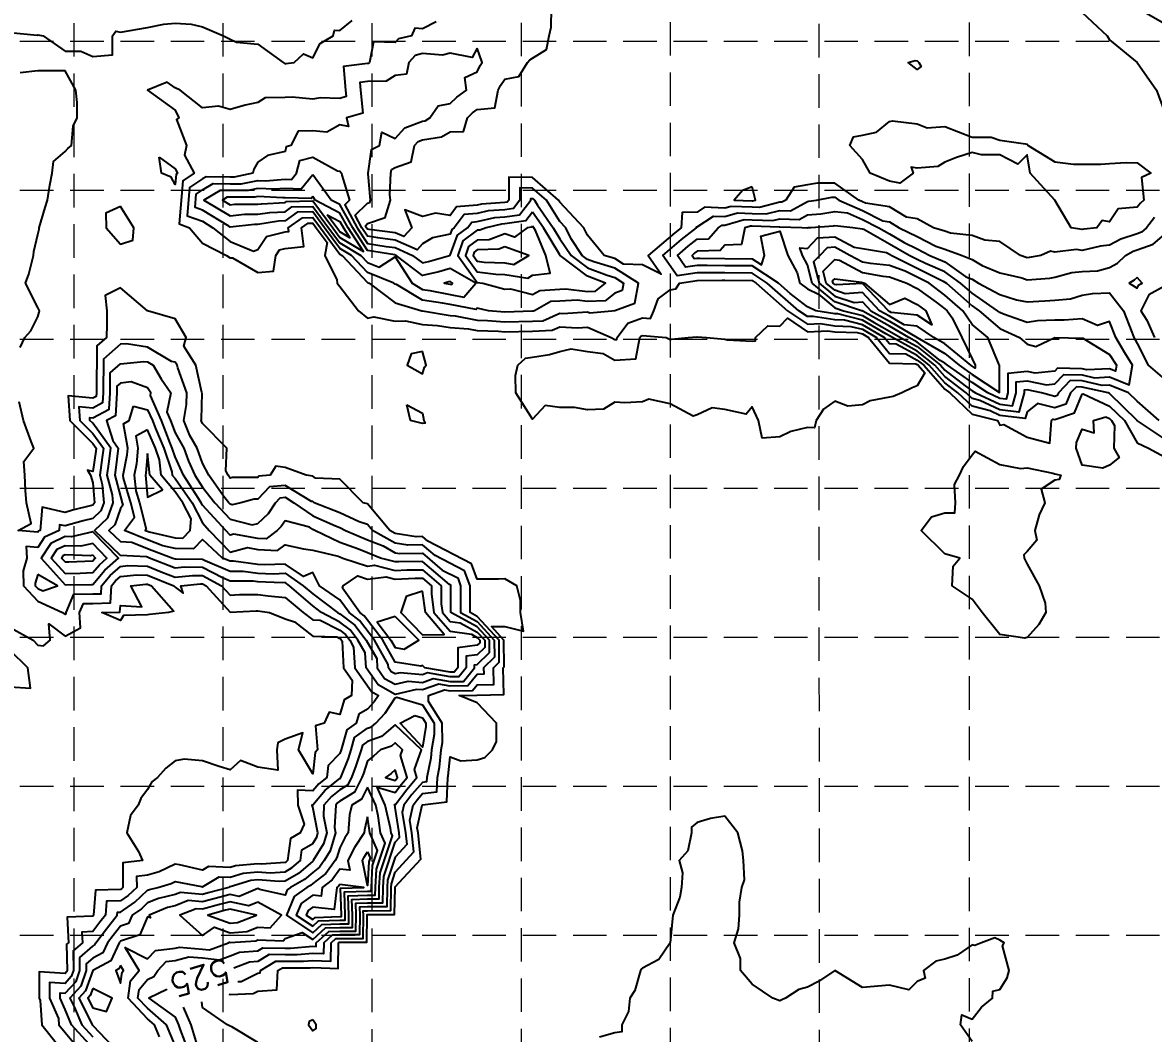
# Model space of a CAD drawing. Header units: inches. Extents: x 8135 to 11700, y -938 to 4760.
# Drawn here: x 10420 to 11095, y 608 to 1211 of the extents above; entities that cross this region are included whole.
import ezdxf
from ezdxf.enums import TextEntityAlignment as Align

# ---------------------------------------------------------------- set-up
doc = ezdxf.new("R2010")
doc.units = ezdxf.units.IN
doc.header["$MEASUREMENT"] = 0
doc.linetypes.add('DASHED', pattern=[0.75, 0.5, -0.25])
doc.linetypes.add('HIDDEN', pattern=[0.375, 0.25, -0.125])
doc.layers.add('EC', color=35, linetype='DASHED')
doc.layers.add('GRID', color=254, linetype='HIDDEN')
doc.styles.add('Style-simple', font='simple.shx')

msp = doc.modelspace()

# ---------------------------------------------------------------- linework, layer by layer
at = {"layer": 'EC', "color": 35, "linetype": 'Continuous', "flags": 128}
for points, elevation in [([(11095.75, 1094.93), (11091.04, 1088.91), (11088.02, 1086.28), (11085.42, 1085.34), (11075.64, 1082.19), (11068.92, 1078.51), (11063.54, 1077.88), (11052.67, 1075.39), (11049.11, 1075.98), (11036.17, 1074.26), (11033.69, 1074.9), (11027.92, 1072.41), (11021.02, 1071.07), (11019.67, 1070.97), (11015.87, 1072.41), (11003.42, 1080.66), (10994.42, 1081.41), (10986.92, 1084.37), (10973.96, 1085.58), (10970.67, 1086.79), (10963.8, 1088.91), (10954.17, 1094.16), (10947.85, 1095.24), (10937.67, 1101.37), (10923.29, 1103.52), (10921.42, 1104.46), (10919.27, 1105.41), (10904.92, 1115.41), (10894.66, 1115.52), (10888.67, 1114.41), (10880.78, 1113.07), (10875.76, 1105.41), (10873.45, 1104.13), (10872.17, 1104.17), (10860.02, 1101.07), (10855.67, 1101.24), (10843.1, 1101.68), (10839.42, 1100.6), (10827.25, 1101.09), (10822.92, 1098.21), (10813.91, 1098.07), (10813.35, 1088.91), (10809.61, 1085.93), (10793.58, 1072.41), (10801.27, 1061.32), (10790.17, 1066.77), (10778.82, 1067.26), (10773.67, 1070.49), (10767.32, 1072.41), (10757.42, 1084.39), (10755.25, 1088.91), (10740.92, 1104.14), (10740.13, 1105.41), (10724.67, 1118.8), (10710.54, 1119.12), (10710.54, 1105.41), (10709.5, 1104.08), (10708.17, 1103.89), (10694.1, 1102.98), (10691.67, 1102.41), (10679.34, 1101.43), (10675.42, 1096.27), (10666.74, 1097.59), (10658.92, 1095.6), (10648.5, 1099.5), (10652.51, 1088.91), (10647.86, 1083.65), (10642.67, 1085.97), (10627.19, 1087.89), (10626.17, 1088.06), (10625.62, 1088.91), (10624.93, 1090.15), (10626.17, 1091.35), (10636.66, 1094.93), (10639.83, 1105.41), (10639.53, 1108.46), (10640.08, 1121.41), (10640.42, 1123.67), (10642.67, 1124.78), (10652.14, 1128.3), (10654.13, 1137.91), (10656.45, 1140.42), (10658.92, 1141.37), (10670.28, 1143.05), (10675.42, 1146.08), (10683.4, 1146.31), (10685.75, 1154.41), (10688.76, 1157.37), (10691.67, 1159.38), (10702.19, 1160.4), (10704.18, 1170.91), (10705.4, 1173.68), (10708.17, 1177.45), (10716.42, 1179.16), (10721.6, 1187.41), (10723, 1189.03), (10724.67, 1190.02), (10733, 1195.21), (10734.62, 1203.41), (10735.77, 1208.64), (10735.91, 1219.91)], 527), ([(11052.67, 1217.37), (11067.57, 1203.41), (11068.92, 1200.95), (11085.42, 1187.41), (11096.93, 1170.91), (11101.67, 1158.08), (11102.52, 1154.41), (11118.17, 1139.87), (11123.63, 1148.96), (11134.67, 1152.82), (11135.84, 1153.23), (11136.12, 1154.41), (11137.19, 1168.36), (11138.31, 1170.91), (11134.67, 1180.81), (11129.52, 1187.41), (11118.17, 1196.67), (11112.31, 1203.41), (11101.67, 1210.55), (11085.42, 1219.91)], 528), ([(10412.92, 1205.39), (10429.06, 1203.78), (10429.42, 1203.9), (10432.67, 1203.41), (10445.67, 1194.27), (10455.1, 1194.27), (10462.17, 1191.1), (10473.96, 1191.98), (10473.96, 1203.41), (10475.92, 1206.16), (10478.67, 1205.61), (10494.92, 1208.36), (10504.55, 1210.29), (10511.42, 1210.91), (10520.86, 1210.33), (10527.67, 1208.77), (10540.29, 1203.41), (10544.17, 1201.35), (10548.06, 1199.65), (10560.67, 1198.36), (10575.76, 1187.41), (10576.92, 1186.75), (10577.4, 1186.94), (10582.42, 1187.41), (10587.92, 1192.74), (10593.42, 1190.32), (10597.99, 1198.91), (10605.61, 1203.41), (10606.42, 1206.71), (10609.67, 1206.5), (10617.07, 1212.51)], 527), ([(10667.07, 1211.77), (10658.92, 1207.62), (10654.43, 1207.97), (10652.32, 1203.41), (10644.57, 1201.55), (10642.67, 1199.41), (10629.79, 1199.9), (10627.26, 1187.41), (10626.6, 1186.98), (10626.17, 1186.97), (10611.91, 1185.18), (10613.06, 1170.91), (10613.45, 1167.13), (10609.67, 1166.05), (10597.84, 1166.42), (10593.42, 1165.57), (10581.09, 1166.74), (10576.92, 1166.65), (10565.12, 1166.39), (10560.67, 1163.64), (10553.11, 1161.97), (10544.17, 1159.42), (10537.16, 1161.42), (10527.67, 1160.37), (10514.33, 1170.91), (10511.42, 1172.33), (10506.57, 1175.76), (10494.92, 1170.91), (10511.42, 1159.12), (10513.59, 1154.41), (10512.26, 1153.56), (10518.13, 1137.91), (10516.98, 1132.27), (10522.72, 1121.41), (10515.99, 1116.92), (10513.68, 1091.2), (10520.01, 1088.91), (10527.67, 1079.67), (10542, 1072.41), (10544.17, 1070.94), (10545.65, 1070.94), (10560.67, 1062.24), (10569.99, 1062.95), (10571.42, 1072.41), (10573.64, 1075.74), (10576.92, 1076.56), (10588.07, 1077.76), (10586.7, 1088.91), (10590.65, 1091.68), (10593.42, 1091.74), (10595.54, 1088.91), (10602.05, 1080.15), (10600.59, 1072.41), (10607.76, 1057.85), (10608.05, 1055.91), (10609.67, 1053.78), (10620.67, 1039.41), (10626.17, 1035), (10629.89, 1035.81), (10642.67, 1033.26), (10648.83, 1033.34), (10658.92, 1031.17), (10667.93, 1030.68), (10675.42, 1029.44), (10686.34, 1028.67), (10691.67, 1027.61), (10704.28, 1027.19), (10708.17, 1026.88), (10724.67, 1027.29), (10736.42, 1027.85), (10740.92, 1029.79), (10751.42, 1029.23), (10757.42, 1029.59), (10771.59, 1023.41), (10773.67, 1022.18), (10774.82, 1022.26), (10775.03, 1023.41), (10781.42, 1031.9), (10790.17, 1035.2), (10794.96, 1034.77), (10796.98, 1039.41), (10799.55, 1046.54), (10806.67, 1051.79), (10810.1, 1052.43), (10812.29, 1055.91), (10822.92, 1057.51), (10837.71, 1057.63), (10839.42, 1057.6), (10855.67, 1057.43), (10858, 1055.91), (10876.83, 1039.41), (10888.67, 1031.37), (10896.49, 1031.71), (10904.92, 1030.34), (10914.56, 1030.07), (10921.42, 1028.32), (10929.83, 1023.41), (10937.67, 1013.88), (10947.45, 1013.64), (10954.17, 1010), (10958.02, 1006.91), (10970.67, 992.67), (10973.6, 990.41), (10986.92, 977.79), (11001.99, 973.91), (11003.42, 971.1), (11005.79, 971.51), (11019.67, 964.04), (11033.26, 960.32), (11034.29, 973.91), (11035.33, 974.75), (11036.17, 974.53), (11048.07, 978.51), (11052.67, 989.7), (11053.22, 989.86), (11068.92, 982.57), (11077.74, 973.91), (11085.42, 960.68), (11092.08, 957.41), (11101.67, 952.27)], 527), ([(10418.92, 1017.41), (10421.72, 1023.41), (10425.3, 1027.41), (10429.42, 1035.85), (10430.28, 1038.57), (10430.38, 1039.41), (10429.42, 1041.35), (10422.14, 1055.91), (10424.04, 1061.29), (10426.75, 1072.41), (10427.01, 1074.82), (10429.42, 1084.79), (10430.28, 1088.04), (10430.24, 1088.91), (10433.8, 1100.97), (10435.26, 1105.41), (10436.65, 1114.3), (10437.98, 1121.41), (10438.71, 1128.48), (10445.67, 1134.32), (10447.39, 1136.19), (10449.42, 1137.91), (10450.49, 1149.6), (10452.89, 1154.41), (10452.89, 1163.69), (10452.09, 1170.91), (10445.67, 1182.46), (10429.42, 1182.46), (10418.92, 1181.41)], 527), ([(11101.67, 963.03), (11085.67, 973.66), (11085.42, 973.78), (11085.35, 973.91), (11068.92, 990.04), (11068.12, 990.41), (11052.67, 993.88), (11049.1, 993.99), (11045.67, 990.41), (11042.9, 983.69), (11036.17, 981.44), (11025.96, 984.13), (11019.67, 979.01), (11018.54, 975.06), (11003.42, 977), (10997.7, 979.64), (10986.92, 982.41), (10978.48, 990.41), (10970.67, 996.42), (10961.36, 1006.91), (10954.17, 1012.68), (10941.59, 1019.49), (10937.67, 1019.58), (10934.53, 1023.41), (10921.42, 1031.07), (10910.72, 1033.79), (10904.92, 1033.96), (10892.1, 1036.04), (10888.67, 1035.88), (10883.48, 1039.41), (10864.66, 1055.91), (10855.67, 1061.77), (10839.42, 1061.95), (10833.31, 1062.03), (10822.92, 1061.94), (10810.83, 1060.13), (10802.31, 1072.41), (10813.57, 1081.91), (10822.38, 1088.91), (10822.41, 1089.43), (10822.92, 1089.44), (10832.52, 1095.82), (10839.42, 1095.54), (10846.97, 1097.75), (10855.67, 1097.44), (10863.96, 1097.12), (10872.17, 1099.22), (10878.56, 1099.02), (10888.67, 1104.62), (10889.4, 1104.67), (10894.09, 1105.41), (10903.21, 1107.09), (10904.92, 1107.08), (10907.32, 1105.41), (10921.42, 1099.15), (10933.64, 1093.01), (10937.67, 1092.41), (10943.47, 1088.91), (10954.17, 1083.65), (10965.17, 1077.91), (10970.67, 1076.22), (10980.94, 1072.41), (10986.92, 1069.94), (10992.9, 1066.44), (11003.42, 1061.95), (11016.59, 1059.04), (11019.67, 1057.87), (11033.24, 1058.84), (11036.17, 1059.41), (11046.37, 1062.21), (11052.67, 1062.84), (11061.82, 1063.12), (11068.92, 1065.18), (11073.58, 1067.75), (11078.41, 1072.41), (11082.94, 1074.89), (11085.42, 1075.69), (11095.02, 1079.17), (11101.67, 1084.95)], 526), ([(11098.5, 973.91), (11085.42, 985.41), (11080.28, 990.41), (11068.92, 995.06), (11064.58, 994.83), (11052.67, 997.5), (11045.37, 997.71), (11038.36, 990.41), (11037.73, 988.86), (11036.17, 988.34), (11028.32, 990.41), (11019.67, 992.21), (11018.06, 992.05), (11018.06, 990.41), (11014.75, 978.91), (11003.42, 980.36), (10991.47, 985.86), (10986.92, 987.04), (10983.36, 990.41), (10970.67, 1000.18), (10964.7, 1006.91), (10954.17, 1015.36), (10939.31, 1023.41), (10937.67, 1024.38), (10935.41, 1025.64), (10921.42, 1033.81), (10906.88, 1037.51), (10904.92, 1037.57), (10893.57, 1039.41), (10888.67, 1041.75), (10878.3, 1049.78), (10871.31, 1055.91), (10855.67, 1066.11), (10839.42, 1066.29), (10828.91, 1066.43), (10822.92, 1066.38), (10815.95, 1065.33), (10811.05, 1072.41), (10817.53, 1077.88), (10822.92, 1082.17), (10829.52, 1082.31), (10835.33, 1088.91), (10837.79, 1090.54), (10839.42, 1090.48), (10850.84, 1093.82), (10855.67, 1093.65), (10867.91, 1093.17), (10872.17, 1094.26), (10883.67, 1093.92), (10888.67, 1096.68), (10896.69, 1097.27), (10904.92, 1098.57), (10912.55, 1097.78), (10921.42, 1093.84), (10931.24, 1088.91), (10937.67, 1085.24), (10946.43, 1080.16), (10954.17, 1076.35), (10961.73, 1072.41), (10970.67, 1068.56), (10983.2, 1059.69), (10986.92, 1058.15), (10990.75, 1055.91), (11003.42, 1049.03), (11013.36, 1045.82), (11019.67, 1044.69), (11030.3, 1045.29), (11036.17, 1045.72), (11045.6, 1046.48), (11052.67, 1048.63), (11058.72, 1049.77), (11068.92, 1050.13), (11077.23, 1039.41), (11082.12, 1026.61), (11083.39, 1023.41), (11085.42, 1019.93), (11091.87, 1006.91), (11101.67, 998.5)], 525), ([(10543.34, 631.76), (10544.17, 631.63), (10557.9, 632.18), (10560.67, 633.59), (10572, 634.41), (10572.65, 645.91), (10575.33, 647.53), (10576.92, 647.5), (10591.87, 647.46), (10593.42, 647.61), (10608.59, 647.01), (10608.79, 662.41), (10609.26, 662.83), (10609.67, 662.84), (10625.76, 662.82), (10625.89, 678.91), (10625.88, 679.2), (10626.17, 679.21), (10642.3, 679.28), (10642.6, 695.41), (10642.61, 695.48), (10642.67, 695.68), (10658.03, 712.31), (10656.32, 727.91), (10655.84, 731.04), (10658.76, 744.41), (10658.83, 744.5), (10658.92, 744.61), (10673.39, 746.44), (10674.11, 760.91), (10674.33, 762.01), (10675.42, 773.29), (10681.74, 770.99), (10691.67, 771.59), (10696.17, 772.91), (10700.67, 777.41), (10703.02, 782.41), (10703.02, 793.41), (10691.67, 805.51), (10680.84, 809.91), (10691.57, 810.02), (10691.67, 810.16), (10707.57, 810.51), (10707.18, 826.41), (10707.68, 826.9), (10707.49, 842.91), (10700.09, 850.99), (10708.17, 850.99), (10719.32, 848.26), (10717.34, 859.41), (10717.34, 866.52), (10715.17, 875.41), (10708.17, 879.49), (10704.35, 879.23), (10691.67, 879.23), (10688.23, 888.42), (10662.18, 901.9), (10658.92, 904.65), (10655.19, 904.62), (10642.67, 906.62), (10639.48, 908.41), (10626.17, 924.18), (10623.64, 924.91), (10609.67, 938.87), (10595.18, 939.63), (10593.42, 940.8), (10589.54, 941.41), (10576.92, 945.84), (10571.51, 946.74), (10568.12, 941.41), (10561.37, 940.7), (10560.67, 939.98), (10545.6, 939.98), (10544.17, 939.61), (10542.91, 941.41), (10541.58, 943.92), (10542.2, 957.41), (10527.67, 972.16), (10526.94, 973.91), (10527.06, 974.54), (10527.49, 990.41), (10527.38, 990.7), (10523.75, 1006.91), (10516.52, 1018.23), (10517.92, 1023.41), (10511.42, 1034.54), (10494.92, 1039.41), (10478.67, 1052.99), (10469.66, 1048.42), (10470.55, 1039.41), (10470.55, 1031.29), (10470.3, 1023.41), (10464.69, 1018.39), (10464.37, 990.41), (10464.26, 988.33), (10462.17, 987.24), (10447.49, 988.6), (10448.45, 973.91), (10462.17, 960.14), (10464.16, 957.41), (10463.95, 955.69), (10462.17, 943.56), (10459.13, 944.36), (10460.78, 941.41), (10462.17, 936.79), (10463.18, 924.91), (10462.92, 924.16), (10462.17, 923.47), (10450.2, 920.39), (10445.67, 919.14), (10432.1, 922.2), (10430.78, 908.41), (10429.86, 907.97), (10429.42, 907.32), (10417.78, 908.41), (10425.38, 912.45), (10422.61, 924.91), (10422.15, 932.18), (10421.71, 941.41), (10421.17, 949.41), (10427, 957.41), (10425.5, 961.34), (10420.92, 973.91), (10418.2, 985.13)], 527), ([(11101.67, 1053.97), (11092.34, 1048.89), (11087.64, 1039.41), (11091.15, 1033.78), (11095.79, 1023.41)], 526), ([(10548.7, 639.21), (10550.79, 639.3), (10560.67, 644.3), (10562.15, 644.41), (10562.24, 645.91), (10571.44, 651.48), (10576.92, 651.37), (10587.99, 651.35), (10593.42, 651.85), (10604.24, 651.42), (10604.39, 662.41), (10607.2, 664.93), (10609.67, 665.01), (10623.6, 664.99), (10623.71, 678.91), (10623.63, 681.45), (10626.17, 681.54), (10639.99, 681.59), (10640.25, 695.41), (10640.37, 697.64), (10642.67, 704.58), (10653.79, 716.62), (10652.55, 727.91), (10651.38, 735.57), (10653.31, 744.41), (10655.75, 747.64), (10658.92, 751.35), (10667.41, 752.42), (10667.83, 760.91), (10669.11, 767.23), (10670.1, 777.41), (10670.84, 781.85), (10670.67, 793.41), (10662.49, 806.35), (10662.49, 809.91), (10672.12, 813.22), (10675.42, 812.66), (10688.83, 812.79), (10691.67, 816.31), (10701.55, 816.53), (10701.3, 826.41), (10704.79, 829.8), (10704.63, 842.91), (10691.67, 857.07), (10687.38, 859.41), (10687.38, 875.41), (10684.09, 884.21), (10666.47, 893.32), (10658.92, 899.7), (10650.28, 899.64), (10642.67, 900.85), (10629.16, 908.41), (10626.17, 911.95), (10621.19, 913.39), (10609.67, 918.93), (10594.34, 924.91), (10593.42, 925.52), (10592.7, 925.64), (10576.92, 935.25), (10567.69, 934.28), (10560.67, 926.99), (10558.6, 926.99), (10550.52, 924.91), (10545.37, 923.71), (10544.17, 924.01), (10543.34, 924.91), (10540.25, 928.84), (10531.37, 941.41), (10527.67, 948.42), (10524.44, 957.41), (10520.19, 965.01), (10516.46, 973.91), (10518.22, 983.51), (10518.41, 990.41), (10512.88, 1005.44), (10512.55, 1006.91), (10511.42, 1008.67), (10509.22, 1009.11), (10494.92, 1017.67), (10482.3, 1019.73), (10478.67, 1019.37), (10468.67, 1010.42), (10468.45, 990.41), (10468.11, 984.47), (10462.17, 981.37), (10453.96, 982.13), (10454.5, 973.91), (10462.17, 966.21), (10468.59, 957.41), (10467.88, 951.87), (10466.36, 941.41), (10467.84, 935.75), (10468.75, 924.91), (10467.07, 920.02), (10462.17, 915.46), (10456.57, 914.02), (10445.67, 911.01), (10442.38, 911.75), (10442.06, 908.41), (10433.5, 904.28), (10429.42, 898.2), (10422.48, 898.85), (10422.88, 891.91), (10420.59, 884.24), (10420.78, 875.41), (10429.42, 866.1), (10444.15, 859.41), (10445.67, 858.25), (10446.43, 858.65), (10446.39, 859.41), (10450.91, 870.33), (10462.17, 870.45), (10467.19, 870.55), (10467.46, 875.41), (10472.6, 881.49), (10478.67, 886.88), (10483.16, 887.36), (10494.92, 887.01), (10503.09, 883.75), (10511.42, 880.5), (10521.66, 881.52), (10527.67, 881.45), (10539.1, 875.41), (10544.17, 869.77), (10549.67, 870.08), (10560.67, 870.14), (10566.9, 869.28), (10576.92, 868.45), (10587.72, 859.41), (10593.42, 854.97), (10597.95, 854.81), (10609.67, 848.79), (10613, 846.23), (10615.53, 842.91), (10617.87, 838.81), (10618.58, 826.41), (10628.5, 812.23), (10632.66, 809.91), (10630.07, 806.02), (10626.17, 801.8), (10620.9, 798.68), (10619.33, 793.41), (10613.72, 789.49), (10610.45, 777.41), (10610.26, 776.83), (10609.67, 775.35), (10602.63, 768.06), (10601.81, 760.91), (10597.06, 757.21), (10593.42, 752.95), (10584.34, 753.49), (10584.49, 744.41), (10588.27, 733.07), (10586.01, 727.91), (10580.24, 724.6), (10578.39, 711.41), (10577.61, 710.74), (10576.92, 710.35), (10562.84, 709.28), (10560.67, 709.45), (10547.39, 708.29), (10544.17, 707.29), (10531.31, 707.88), (10527.67, 705.68), (10514.05, 708.83), (10511.42, 709.35), (10501.78, 704.76), (10494.92, 702.63), (10488.37, 701.86), (10488.44, 695.41), (10483.35, 690.67), (10478.67, 687.4), (10470.39, 687.19), (10469.75, 678.91), (10466.4, 674.69), (10462.17, 669.1), (10455.77, 668.82), (10456.06, 662.41), (10450.5, 657.58), (10450.72, 645.91), (10449.4, 642.19), (10445.67, 638.13), (10436.42, 638.8), (10436.46, 629.41), (10441.75, 617.28), (10442, 613.41), (10445.67, 608.81), (10455.64, 596.91)], 526), ([(10412.92, 850.42), (10426.55, 842.91), (10429.42, 839.88), (10432.76, 839.53), (10436.85, 842.91), (10436.03, 852.71), (10445.67, 845.36), (10454.85, 850.23), (10454.36, 859.41), (10456.6, 864.82), (10462.17, 864.87), (10472.82, 865.09), (10473.39, 875.41), (10475.81, 878.27), (10478.67, 880.81), (10488.55, 881.88), (10494.92, 881.69), (10510.63, 875.41), (10511.42, 874.5), (10516.07, 870.84), (10514.67, 875.41), (10526.51, 876.59), (10527.67, 876.58), (10529.89, 875.41), (10544.17, 859.51), (10559.67, 860.38), (10560.67, 860.39), (10567.74, 859.41), (10576.92, 855.71), (10582.57, 853.77), (10593.42, 845.32), (10607.8, 844.81), (10609.67, 843.85), (10610.2, 843.44), (10610.61, 842.91), (10610.98, 842.26), (10611.88, 826.41), (10617.03, 819.05), (10616.65, 809.91), (10612.27, 807.32), (10609.67, 798.66), (10603.17, 800.01), (10600.2, 793.41), (10595.1, 791.76), (10596.34, 777.41), (10594.89, 775.92), (10593.42, 763.16), (10584.95, 777.41), (10587.53, 787.7), (10576.92, 783.91), (10572.56, 781.71), (10571.97, 777.41), (10572.57, 765.33), (10560.67, 767.16), (10550.36, 771.22), (10544.17, 765.62), (10537.57, 767.51), (10527.67, 770.95), (10516.84, 771.91), (10511.42, 770.99), (10505.75, 766.58), (10500.75, 760.91), (10497.53, 758.3), (10494.92, 753.84), (10490.98, 748.41), (10489.27, 744.41), (10484.77, 738.22), (10482.61, 727.91), (10489.51, 716.91), (10491.83, 711.41), (10480.08, 710.02), (10480.23, 695.41), (10479.42, 694.65), (10478.67, 694.13), (10463.82, 693.77), (10462.67, 678.91), (10462.45, 678.63), (10462.17, 678.27), (10446.99, 677.59), (10447.68, 662.41), (10446.61, 661.48), (10446.9, 645.91), (10446.58, 645.01), (10445.67, 644.02), (10430.17, 645.15), (10430.23, 629.41), (10430.84, 628.01), (10431.77, 613.41), (10441.88, 600.76)], 527), ([(10412.92, 815.05), (10425.01, 814.32), (10423.48, 826.41), (10412.92, 836.7)], 527), ([(10462.17, 599.54), (10449.59, 613.41), (10445.67, 622.55), (10442.69, 629.41), (10442.67, 632.46), (10445.67, 632.24), (10452.22, 639.37), (10454.54, 645.91), (10454.39, 653.69), (10462.17, 660.45), (10463.46, 661.12), (10464.05, 662.41), (10470.35, 670.74), (10476.83, 678.91), (10476.97, 680.62), (10478.67, 680.66), (10487.27, 686.68), (10494.92, 693.81), (10496.06, 694.27), (10501.11, 695.41), (10508.92, 697.83), (10511.42, 699.02), (10527.15, 695.93), (10527.67, 695.81), (10537.59, 701.8), (10544.17, 701.5), (10551.93, 703.89), (10560.67, 704.66), (10568.11, 704.09), (10576.92, 704.75), (10581.25, 707.22), (10586.1, 711.41), (10587, 717.83), (10593.42, 721.52), (10595.83, 725.47), (10596.59, 727.91), (10593.42, 743.38), (10593.08, 744.41), (10593.08, 744.76), (10593.42, 744.74), (10600.82, 753.4), (10609.67, 760.3), (10610.05, 760.53), (10610.24, 760.91), (10614.74, 772.34), (10616.38, 777.41), (10618.42, 784.93), (10626.17, 790.35), (10628.49, 791.17), (10631.12, 793.41), (10636.67, 799.42), (10642.67, 808.43), (10643.64, 808.93), (10658.92, 804.31), (10665.82, 793.41), (10665.92, 786.63), (10664.37, 777.41), (10663.88, 772.45), (10661.56, 760.91), (10661.44, 758.4), (10658.92, 758.08), (10652.66, 750.77), (10647.85, 744.41), (10646.92, 740.1), (10648.78, 727.91), (10649.55, 720.93), (10642.67, 713.49), (10638.14, 699.81), (10637.89, 695.41), (10637.68, 683.91), (10626.17, 683.86), (10621.38, 683.7), (10621.53, 678.91), (10621.43, 667.15), (10609.67, 667.17), (10605.13, 667.02), (10599.99, 662.41), (10599.9, 655.84), (10593.42, 656.09), (10584.11, 655.23), (10576.92, 655.24), (10567.56, 655.42), (10560.67, 651.26), (10555.68, 650.9), (10546.36, 647.32)], 525), ([(10511.42, 601.08), (10506.16, 613.41), (10494.92, 623.32), (10489.19, 629.41), (10489.94, 634.48), (10494.92, 640.45), (10498.63, 642.21), (10501.02, 645.91), (10506.08, 651.26), (10511.42, 651.9), (10519.61, 654.1), (10527.67, 653.4), (10537.82, 652.26), (10544.17, 654.61), (10549.81, 656.77), (10560.67, 657.56), (10563.67, 659.37), (10576.92, 659.12), (10580.22, 659.11), (10593.42, 660.33), (10595.55, 660.25), (10595.58, 662.41), (10603.07, 669.12), (10609.67, 669.33), (10619.27, 669.32), (10619.34, 678.91), (10619.13, 685.96), (10626.17, 686.18), (10635.36, 686.22), (10635.53, 695.41), (10635.91, 701.97), (10642.67, 722.39), (10645.3, 725.24), (10645.01, 727.91), (10642.67, 743.18), (10642.39, 744.41), (10642.16, 744.93), (10642.67, 744.77), (10649.58, 753.9), (10655.58, 760.91), (10654.14, 765.77), (10658.36, 777.41), (10642.67, 792.44), (10634.42, 785.41), (10626.17, 782.51), (10623.12, 780.37), (10622.32, 777.41), (10619.22, 767.86), (10616.49, 760.91), (10614.24, 756.35), (10609.67, 753.57), (10604.57, 749.59), (10600.15, 744.41), (10599.82, 737.92), (10601.87, 727.91), (10599.84, 721.39), (10593.75, 711.41), (10593.62, 711.22), (10593.42, 711.08), (10584.88, 703.69), (10576.92, 699.16), (10573.39, 698.89), (10560.67, 699.87), (10556.46, 699.5), (10544.17, 695.7), (10543.86, 695.71), (10543.36, 695.41), (10530.98, 692.1), (10527.67, 691.2), (10514.49, 692.3), (10511.42, 691.1), (10501.47, 688.86), (10494.92, 686.17), (10491.2, 682.7), (10485.79, 678.91), (10483.58, 673.93), (10478.67, 672.31), (10474.29, 666.79), (10470.98, 662.41), (10468.23, 656.35), (10462.17, 653.18), (10458.28, 649.8), (10458.35, 645.91), (10455.04, 636.55), (10448.49, 629.41), (10451.1, 624.14), (10455.7, 613.41), (10462.17, 606.27)], 524), ([(10502.12, 606.21), (10499.05, 613.41), (10494.92, 617.05), (10483.28, 629.41), (10484.79, 639.7), (10489.98, 645.91), (10481.51, 659.53), (10494.92, 652.89), (10499.55, 657.78), (10511.42, 659.2), (10513.92, 659.87), (10527.67, 658.67), (10531.89, 658.2), (10543.29, 662.41), (10543.82, 662.77), (10544.17, 662.64), (10559.43, 663.65), (10560.67, 664.14), (10575.77, 663.58), (10576.92, 664.89), (10587.24, 668.6), (10593.42, 664.42), (10601, 671.22), (10609.67, 671.49), (10617.1, 671.48), (10617.16, 678.91), (10616.88, 688.21), (10626.17, 688.51), (10633.05, 688.54), (10633.18, 695.41), (10633.68, 704.14), (10641, 726.23), (10640.25, 727.91), (10639.86, 730.72), (10636.7, 744.41), (10631.85, 755.24), (10642.67, 751.98), (10646.5, 757.03), (10649.82, 760.91), (10645.89, 774.14), (10647.08, 777.41), (10642.67, 781.63), (10640.36, 779.65), (10633.98, 777.41), (10629.81, 773.78), (10626.17, 770.99), (10623.71, 763.38), (10622.74, 760.91), (10618.43, 752.16), (10609.67, 746.83), (10608.32, 745.78), (10607.15, 744.41), (10606.48, 731.16), (10607.14, 727.91), (10603.86, 717.32), (10600.25, 711.41), (10597.44, 707.46), (10593.42, 704.41), (10588.52, 700.17), (10580.17, 695.41), (10578.29, 694.05), (10576.92, 690.8), (10561.91, 694.15), (10560.67, 694.84), (10549.56, 690.02), (10544.17, 691.26), (10534.43, 688.66), (10527.67, 686.81), (10519.2, 687.52), (10511.42, 684.48), (10506.88, 683.45), (10495.85, 678.91), (10496.61, 677.23), (10494.92, 677.82), (10490.22, 667.19), (10478.67, 663.39), (10478.24, 662.84), (10477.91, 662.41), (10473, 651.59), (10462.17, 645.91), (10457.86, 633.73), (10453.9, 629.41), (10461.55, 614.02), (10461.81, 613.41), (10462.17, 613.01), (10477.64, 596.91)], 523), ([(10986.92, 603.51), (10979.96, 613.41), (10980.83, 619.41), (10986.92, 616.84), (10992.6, 623.91), (10999.02, 629.41), (10999.3, 633.54), (11003.42, 634.49), (11007.86, 641.41), (11009.05, 645.91), (11005.13, 660.67), (11006.13, 662.41), (11003.42, 663.98), (11000.42, 665.41), (10992.42, 662.41), (10988.57, 660.76), (10986.92, 661.14), (10978.06, 654.91), (10970.67, 652.7), (10965.17, 651.41), (10957.84, 645.91), (10958.89, 641.2), (10954.17, 639.31), (10949.22, 634.36), (10937.67, 637.03), (10921.42, 635.76), (10904.92, 645.91), (10895.17, 639.31), (10888.67, 636.01), (10883.6, 634.49), (10875.47, 629.41), (10873.35, 628.27), (10872.17, 627.81), (10868.05, 629.41), (10855.67, 637.66), (10848.71, 645.91), (10848.71, 652.98), (10844.84, 662.41), (10847.55, 670.66), (10848.09, 678.91), (10848.09, 686.61), (10849.42, 695.41), (10851.16, 699.85), (10850.54, 711.41), (10849.94, 717.23), (10847.2, 727.91), (10839.42, 737.99), (10830.78, 736.55), (10822.92, 734.1), (10819.56, 731.32), (10819.44, 727.91), (10817.19, 717.23), (10812.09, 711.41), (10814.17, 704.03), (10813.45, 695.41), (10812.48, 689.52), (10808.3, 678.91), (10806.67, 662.41), (10800.07, 652.51), (10790.17, 647.18), (10789.42, 646.66), (10789, 645.91), (10785.59, 633.99), (10782.67, 629.41), (10781.92, 621.41), (10777.8, 613.41), (10777.8, 609.29), (10773.67, 608.7), (10764.65, 606.08)], 527), ([(10506.34, 634.51), (10506.34, 634.5), (10495.64, 629.41), (10511.42, 617.93), (10513.37, 613.41), (10514.26, 610.53), (10519.61, 596.91)], 525), ([(10525.17, 599.46), (10520.86, 613.41), (10516.33, 623.94)], 526), ([(10560.67, 602.99), (10545.27, 612.31), (10544.17, 612.72), (10542.52, 613.41), (10527.67, 623.7), (10527.32, 627.12)], 527)]:
    msp.add_lwpolyline(points, dxfattribs=dict(at, elevation=elevation))
for points, elevation in [([(10691.67, 1196.03), (10688.64, 1190.4), (10675.42, 1193.03), (10670.89, 1191.81), (10658.92, 1192.78), (10654.54, 1191.73), (10650.71, 1187.41), (10649.46, 1180.52), (10642.67, 1179.78), (10637.32, 1176.27), (10626.17, 1176.05), (10621.61, 1175.47), (10621.98, 1170.91), (10623.39, 1157.19), (10613.69, 1154.41), (10614.8, 1149.29), (10609.67, 1150.29), (10601.84, 1145.87), (10593.42, 1146.81), (10584.79, 1146.54), (10580.38, 1137.91), (10577.66, 1137.18), (10576.92, 1134.46), (10566.5, 1132), (10560.67, 1128.11), (10558.24, 1123.85), (10557.78, 1121.41), (10546.67, 1118.99), (10544.17, 1118.99), (10529.78, 1119.37), (10527.67, 1118.1), (10519.99, 1112.98), (10518.47, 1096.07), (10527.67, 1092.74), (10533.93, 1088.91), (10544.17, 1080.66), (10558.05, 1075.04), (10560.67, 1075.95), (10565.83, 1083.67), (10576.92, 1086.44), (10579.15, 1086.68), (10578.88, 1088.91), (10587.43, 1094.9), (10593.42, 1095.02), (10598, 1088.91), (10609.67, 1073.21), (10611.02, 1072.41), (10626.17, 1056.27), (10627.07, 1055.91), (10642.67, 1044.12), (10658.55, 1039.41), (10658.92, 1039.33), (10659.01, 1039.32), (10675.42, 1036.61), (10678.49, 1036.4), (10691.67, 1033.79), (10697.68, 1033.59), (10708.17, 1032.76), (10724.67, 1033.17), (10730.72, 1033.46), (10740.92, 1037.87), (10742.6, 1037.78), (10757.42, 1038.68), (10758.75, 1038.1), (10771.87, 1039.41), (10773.62, 1039.47), (10773.67, 1039.51), (10785.63, 1043.95), (10787.92, 1055.91), (10773.67, 1064.84), (10761.15, 1068.63), (10757.42, 1070.06), (10754.32, 1072.41), (10747.61, 1082.23), (10744.4, 1088.91), (10740.92, 1092.6), (10732.94, 1105.41), (10724.67, 1112.57), (10717.11, 1112.74), (10717.11, 1105.41), (10713.19, 1100.39), (10708.17, 1099.66), (10698.08, 1099.01), (10691.67, 1097.48), (10683.84, 1096.86), (10677.81, 1088.91), (10676.43, 1087.89), (10675.42, 1085.13), (10664.88, 1082.96), (10658.92, 1079.31), (10655.71, 1075.68), (10642.67, 1081.53), (10632.27, 1082.82), (10626.17, 1083.83), (10622.84, 1088.91), (10618.73, 1096.35), (10626.17, 1103.58), (10627.54, 1104.04), (10627.95, 1105.41), (10626.44, 1121.16), (10626.45, 1121.41), (10628.55, 1135.54), (10633.35, 1137.91), (10634.73, 1145.85), (10642.67, 1142.24), (10648.49, 1148.51), (10658.92, 1152.51), (10660.57, 1152.76), (10663.38, 1154.41), (10668.26, 1161.57), (10675.42, 1163.04), (10679.37, 1166.9), (10685.17, 1170.91), (10684.22, 1178.48), (10691.67, 1181.91), (10693.36, 1185.72), (10694.6, 1187.41)], 526), ([(10952.91, 1188.64), (10954.17, 1188.55), (10955.14, 1187.41), (10956.53, 1185.05), (10954.17, 1183.29), (10948.67, 1187.41)], 528), ([(11018.72, 1138.88), (11019.67, 1138.78), (11020.36, 1137.91), (11036.17, 1128.18), (11047.34, 1126.75), (11063.67, 1126.75), (11068.92, 1127.27), (11078.92, 1127.91), (11085.42, 1127.54), (11093.55, 1121.41), (11087.97, 1118.9), (11089.31, 1105.41), (11087.29, 1103.52), (11085.42, 1101.14), (11074.13, 1100.21), (11068.92, 1092.48), (11064.59, 1093.31), (11061.28, 1088.91), (11053.57, 1088), (11052.67, 1087.79), (11045.92, 1088.91), (11036.17, 1105.41), (11021.51, 1121.41), (11019.67, 1132.41), (11014.26, 1126.91), (11003.42, 1132.41), (10992.42, 1132.41), (10986.92, 1133.79), (10977.64, 1130.84), (10970.67, 1128.01), (10966.55, 1125.54), (10954.17, 1124.41), (10950.51, 1125.08), (10951.73, 1121.41), (10943.7, 1115.57), (10937.67, 1116.69), (10925.99, 1121.41), (10921.42, 1129.66), (10914, 1137.91), (10916.12, 1143.21), (10921.42, 1144.1), (10929.83, 1145.88), (10937.67, 1152.35), (10939.32, 1152.76), (10954.17, 1150.82), (10960.07, 1148.52), (10970.67, 1149.33), (10986.92, 1142.99), (10998.35, 1142.99), (11003.42, 1141.21)], 528), ([(10501.8, 1131.04), (10511.42, 1124.04), (10512.81, 1121.41), (10511.98, 1120.86), (10511.42, 1114.62), (10509.04, 1119.1), (10503.17, 1121.41)], 528), ([(10608.32, 1122.79), (10609.67, 1122.66), (10610.63, 1121.41), (10610.76, 1120.36), (10615.47, 1105.41), (10612.53, 1102.56), (10620.06, 1088.91), (10626.17, 1079.6), (10637.34, 1077.74), (10642.67, 1077.08), (10653.08, 1072.41), (10658.92, 1067.94), (10662.53, 1068.8), (10675.15, 1072.41), (10675.32, 1072.51), (10675.42, 1072.54), (10679.77, 1084.5), (10685.78, 1088.91), (10688.34, 1092.29), (10691.67, 1092.55), (10702.05, 1095.03), (10708.17, 1095.43), (10716.89, 1096.7), (10723.69, 1105.41), (10723.69, 1106.37), (10724.67, 1106.34), (10725.75, 1105.41), (10727.61, 1102.43), (10736.96, 1088.91), (10740.92, 1082.35), (10747.72, 1072.41), (10757.42, 1065.06), (10769.08, 1060.58), (10773.67, 1059.19), (10778.9, 1055.91), (10778.06, 1051.52), (10773.67, 1049.89), (10767.9, 1045.28), (10757.42, 1044.93), (10751.18, 1045.66), (10740.92, 1045.17), (10735.57, 1044.84), (10725.8, 1039.41), (10725.02, 1039.07), (10724.67, 1039.06), (10708.17, 1038.65), (10698.42, 1039.41), (10691.67, 1040.85), (10691.01, 1040.09), (10675.42, 1043.11), (10670.85, 1043.99), (10658.92, 1045.74), (10643.46, 1055.12), (10642.67, 1055.35), (10641.93, 1055.91), (10626.17, 1062.25), (10616.63, 1072.41), (10609.67, 1076.52), (10600.47, 1088.91), (10593.42, 1098.31), (10584.21, 1098.13), (10576.92, 1093.02), (10573.08, 1092.81), (10560.67, 1090.94), (10558.64, 1090.94), (10544.17, 1089.24), (10543.32, 1089.76), (10527.67, 1099.34), (10523.26, 1100.93), (10523.99, 1109.04), (10527.67, 1111.49), (10533.99, 1115.29), (10544.17, 1115.02), (10550.77, 1115.02), (10560.67, 1117.18), (10565.19, 1116.96), (10576.92, 1117.79), (10580.79, 1117.67), (10583.77, 1121.41), (10585.83, 1129.01), (10593.42, 1131.06)], 525), ([(10593.42, 1120.5), (10586.64, 1111.99), (10576.92, 1112.31), (10570.38, 1111.85), (10560.67, 1112.32), (10554.86, 1111.05), (10544.17, 1111.05), (10538.2, 1111.21), (10528.55, 1105.41), (10544.17, 1095.92), (10552.66, 1096.92), (10560.67, 1096.92), (10567.95, 1098.02), (10576.92, 1098.5), (10580.98, 1101.35), (10593.42, 1101.6), (10602.93, 1088.91), (10609.67, 1079.83), (10622.25, 1072.41), (10626.17, 1068.23), (10633.17, 1065.41), (10642.67, 1071.59), (10652.7, 1055.91), (10658.92, 1052.14), (10663.35, 1051.49), (10675.42, 1049.18), (10683.62, 1047.59), (10690.84, 1055.91), (10675.42, 1064.63), (10668.64, 1062.69), (10658.92, 1060.38), (10643.17, 1072.41), (10642.67, 1072.63), (10642.42, 1072.66), (10626.17, 1075.37), (10617.29, 1088.91), (10609.67, 1102.69), (10604.51, 1105.41)], 524), ([(10855.67, 1113.41), (10849.87, 1111.12), (10844.84, 1105.41), (10855.67, 1105.03), (10856.07, 1105.02), (10857.62, 1105.41)], 528), ([(10593.42, 1107.49), (10592.49, 1106.32), (10576.92, 1106.83), (10575.57, 1106.74), (10560.67, 1107.45), (10558.95, 1107.08), (10544.17, 1107.08), (10542.41, 1107.12), (10539.55, 1105.41), (10544.17, 1102.6), (10546.69, 1102.9), (10560.67, 1102.9), (10562.83, 1103.22), (10576.92, 1103.98), (10577.76, 1104.57), (10593.42, 1104.88), (10605.39, 1088.91), (10609.67, 1083.15), (10623.75, 1074.84), (10614.51, 1088.91), (10609.67, 1097.66), (10594.95, 1105.41)], 523), ([(10478.67, 1101.6), (10469.99, 1097.59), (10470.21, 1088.91), (10478.67, 1079.2), (10486.06, 1081.41), (10486.8, 1088.91)], 527), ([(10602.06, 1096.64), (10609.67, 1092.63), (10611.73, 1088.91), (10615.66, 1082.92), (10609.67, 1086.46), (10607.85, 1088.91)], 522), ([(10724.67, 1098.25), (10720.58, 1093.01), (10708.17, 1091.19), (10706.03, 1091.06), (10697.04, 1088.91), (10693.15, 1087.44), (10691.67, 1087.39), (10683.11, 1081.1), (10679.96, 1072.41), (10691.67, 1056.29), (10694.97, 1055.91), (10708.17, 1052.34), (10711.53, 1052.55), (10724.67, 1049.16), (10728.97, 1051.55), (10740.92, 1052.28), (10744.39, 1052.45), (10757.42, 1050.93), (10762.17, 1051.09), (10768.21, 1055.91), (10757.42, 1060.06), (10741.12, 1072.41), (10740.92, 1072.7), (10731.14, 1088.91)], 524), ([(10724.67, 1089.84), (10724.27, 1089.32), (10721.49, 1088.91), (10713.76, 1083.33), (10708.17, 1085.31), (10698.82, 1081.77), (10691.67, 1081.54), (10686.46, 1077.71), (10684.53, 1072.41), (10691.67, 1062.59), (10702.77, 1061.32), (10708.17, 1061.11), (10721.79, 1058.8), (10724.67, 1060.53), (10735.2, 1061.73), (10732.5, 1072.41), (10726.33, 1087.23), (10725.32, 1088.91)], 523), ([(10904.92, 1090.02), (10903.98, 1089.87), (10890.84, 1088.91), (10888.79, 1088.79), (10888.67, 1088.67), (10885.37, 1088.91), (10872.17, 1089.31), (10871.86, 1089.23), (10855.67, 1089.86), (10854.71, 1089.89), (10851.35, 1088.91), (10849.26, 1078.92), (10839.42, 1078.56), (10836.55, 1075.29), (10822.92, 1074.99), (10821.5, 1073.86), (10819.78, 1072.41), (10821.08, 1070.54), (10822.92, 1070.81), (10824.51, 1070.83), (10839.42, 1070.63), (10855.67, 1070.46), (10861.3, 1066.79), (10863.03, 1072.41), (10860.77, 1083.82), (10872.17, 1086.85), (10877.01, 1072.41), (10882.56, 1062.03), (10884.14, 1055.91), (10888.67, 1052.4), (10895.21, 1049.27), (10904.92, 1041.13), (10910.21, 1039.41), (10921.42, 1036.56), (10928.56, 1032.39), (10937.67, 1027.31), (10944.26, 1023.41), (10954.17, 1018.04), (10968.04, 1006.91), (10970.67, 1003.94), (10982.79, 994.61), (10986.92, 991.72), (10988.9, 990.41), (11003.42, 983.72), (11010.96, 982.76), (11013.16, 990.41), (11013.16, 997.02), (11019.67, 997.68), (11031.34, 995.24), (11036.17, 995.73), (11041.65, 1001.44), (11052.67, 1001.12), (11060, 999.47), (11068.92, 999.96), (11080.7, 995.14), (11082.63, 1006.91), (11077.95, 1014.39), (11072.67, 1023.41), (11068.92, 1032.9), (11061.63, 1030.59), (11052.67, 1034.57), (11041.93, 1033.83), (11036.17, 1033.87), (11025.86, 1033.41), (11019.67, 1032.45), (11005.59, 1037.28), (11003.42, 1038.27), (11002.11, 1039.41), (10986.92, 1049.84), (10980.03, 1055.91), (10970.67, 1062.53), (10959.04, 1067.54), (10954.17, 1069.99), (10949.4, 1072.41), (10937.67, 1079.21), (10922.37, 1087.95), (10921.42, 1088.1), (10915.65, 1088.91)], 524), ([(10935.91, 1074.2), (10937.67, 1073.19), (10939.02, 1072.41), (10954.17, 1064.71), (10969.62, 1056.97), (10970.67, 1056.51), (10971.53, 1055.91), (10986.92, 1042.34), (10991.19, 1039.41), (11003.42, 1028.74), (11015.09, 1023.41), (11019.67, 1019.42), (11024.94, 1018.15), (11036.17, 1023.41), (11052.67, 1023.14), (11053.05, 1023.03), (11068.92, 1013.39), (11072.98, 1006.91), (11072.41, 1003.43), (11068.92, 1004.85), (11055.42, 1004.12), (11052.67, 1004.74), (11037.92, 1005.16), (11036.17, 1003.34), (11024.44, 1002.15), (11019.67, 1003.14), (11008.27, 1001.99), (11008.27, 990.41), (11007.17, 986.6), (11003.42, 987.08), (10996.2, 990.41), (10986.92, 996.59), (10972.14, 1006.91), (10970.67, 1008.12), (10967.81, 1009.77), (10954.17, 1020.73), (10949.22, 1023.41), (10937.67, 1030.24), (10921.7, 1039.14), (10921.42, 1039.3), (10920.99, 1039.41), (10904.92, 1044.63), (10891.47, 1055.91), (10888.67, 1066.75), (10885.65, 1072.41), (10884.13, 1076.96), (10888.67, 1076.63), (10894.59, 1082.9), (10904.92, 1083.49), (10916.6, 1077.24), (10921.42, 1076.56)], 523), ([(10708.17, 1077.49), (10704.49, 1076.1), (10691.67, 1075.69), (10689.8, 1074.31), (10689.11, 1072.41), (10691.67, 1068.88), (10695.66, 1068.43), (10708.17, 1067.96), (10713.54, 1067.05), (10722.47, 1072.41)], 522), ([(10904.92, 1077.27), (10900.4, 1077.01), (10896.06, 1072.41), (10892.35, 1068.67), (10895.65, 1055.91), (10904.92, 1048.13), (10916.44, 1044.39), (10921.42, 1044.69), (10926.47, 1039.41), (10937.67, 1033.17), (10954.17, 1023.41), (10970.67, 1013.87), (10979.11, 1006.91), (10986.92, 1001.46), (11003.28, 990.56), (11003.28, 1006.91), (11003.15, 1007.19), (10996.38, 1023.41), (10986.92, 1031.28), (10981.29, 1039.41), (10970.67, 1048.67), (10961.22, 1055.91), (10954.17, 1059.44), (10947, 1063.09), (10937.67, 1066.45), (10926.2, 1067.57), (10921.42, 1068.47), (10913.99, 1072.41)], 522), ([(10933.65, 1060), (10937.67, 1059.61), (10947.92, 1055.91), (10954.17, 1052.73), (10965.52, 1044.57), (10970.67, 1040.62), (10972.06, 1039.41), (10975.03, 1035.12), (10980.7, 1023.41), (10986.92, 1010.65), (10988.68, 1006.91), (10988.68, 1005.16), (10986.92, 1006.33), (10986.09, 1006.91), (10970.67, 1019.62), (10964.11, 1023.41), (10954.17, 1030.13), (10946.43, 1030.92), (10937.67, 1036.1), (10931.73, 1039.41), (10921.42, 1050.19), (10911.25, 1049.58), (10904.92, 1051.64), (10899.83, 1055.91), (10898.02, 1062.92), (10904.92, 1069.89), (10907.81, 1069.53), (10921.42, 1062.31)], 521), ([(10675.42, 1056.77), (10674.75, 1056.58), (10671.93, 1055.91), (10675.42, 1055.24), (10676.24, 1055.09), (10676.95, 1055.91)], 523), ([(10920.9, 1056.43), (10921.42, 1056.16), (10922.72, 1055.91), (10937.67, 1043.05), (10946.71, 1046.87), (10954.17, 1043.08), (10959.27, 1039.41), (10962.88, 1030.97), (10954.17, 1036.86), (10938.68, 1038.43), (10937.67, 1039.03), (10936.99, 1039.41), (10921.42, 1055.69), (10906.07, 1054.77), (10904.92, 1055.14), (10904.01, 1055.91), (10903.68, 1057.18), (10904.92, 1058.43)], 520), ([(11085.42, 1059.29), (11083.7, 1057.63), (11080.59, 1055.91), (11085.42, 1052.86), (11086.43, 1054.89), (11088.3, 1055.91)], 525), ([(10918.39, 1026.35), (10921.42, 1025.58), (10925.13, 1023.41), (10937.67, 1008.17), (10953.3, 1007.79), (10954.17, 1007.31), (10954.68, 1006.91), (10958.67, 1002.41), (10954.17, 994.54), (10951.12, 993.47), (10945.01, 990.41), (10939.8, 988.28), (10937.67, 987.87), (10926.14, 985.62), (10921.42, 983.34), (10912.82, 982.52), (10904.92, 985.37), (10898.15, 980.79), (10893.94, 973.91), (10892.91, 969.61), (10888.67, 969.7), (10878.72, 967.37), (10872.17, 964.2), (10861.63, 963.37), (10859.52, 973.91), (10855.67, 982.16), (10852.01, 977.64), (10839.42, 980.51), (10831.88, 981.45), (10822.92, 977.35), (10820.39, 976.49), (10806.67, 983.86), (10793.91, 986.67), (10790.17, 985.06), (10779.6, 984.49), (10773.67, 984.78), (10767.03, 980.66), (10757.42, 980.2), (10749.66, 981.67), (10740.92, 981.67), (10732.06, 982.91), (10724.67, 974.7), (10714.67, 990.41), (10714.36, 1000.72), (10715.79, 1006.91), (10720.47, 1011.11), (10724.67, 1011.72), (10734.72, 1013.21), (10740.92, 1015.16), (10747.59, 1016.75), (10757.42, 1015.03), (10766.71, 1013.98), (10773.67, 1009.87), (10786.28, 1010.81), (10788.55, 1023.41), (10789.24, 1024.32), (10790.17, 1024.67), (10804.32, 1023.41), (10806.67, 1022.31), (10807.58, 1022.49), (10817.51, 1023.41), (10822.56, 1023.77), (10822.92, 1023.94), (10828.42, 1023.41), (10839.42, 1022.35), (10840.84, 1021.98), (10855.67, 1021.35), (10857.58, 1021.51), (10857.65, 1023.41), (10865.06, 1030.31), (10872.17, 1030.18), (10876.84, 1034.88), (10888.67, 1026.85), (10900.88, 1027.39), (10904.92, 1026.73)], 528), ([(10658.92, 1015.16), (10652.15, 1013.79), (10649.9, 1006.91), (10658.92, 1001.75), (10660.14, 1005.7), (10661.1, 1006.91)], 528), ([(10492.65, 1009.22), (10494.92, 1008.85), (10498.17, 1006.91), (10502.99, 998.84), (10508.71, 990.41), (10506.35, 978.99), (10508.61, 973.91), (10511.42, 966.58), (10516.55, 957.41), (10519.37, 949.59), (10523.09, 941.41), (10527.67, 934.17), (10534.96, 924.91), (10544.17, 914.99), (10557.33, 911.76), (10560.67, 912.54), (10567.08, 918.4), (10571.17, 924.91), (10574.02, 927.86), (10576.92, 928.17), (10582.27, 924.91), (10593.42, 917.11), (10607.11, 911.02), (10609.67, 910.02), (10613.01, 908.41), (10626.17, 902.83), (10635.47, 899.11), (10642.67, 895.08), (10645.37, 894.65), (10658.92, 894.76), (10670.75, 884.75), (10679.94, 880), (10681.66, 875.41), (10681.66, 859.41), (10691.67, 853.94), (10701.77, 842.91), (10701.89, 832.69), (10695.43, 826.41), (10695.53, 822.56), (10691.67, 822.47), (10686.1, 815.57), (10675.42, 815.46), (10668.74, 816.59), (10658.92, 813.22), (10655.36, 813.53), (10642.67, 810.46), (10632.44, 816.17), (10625.27, 826.41), (10624.76, 835.37), (10620.44, 842.91), (10615.79, 849.02), (10609.67, 853.73), (10598.62, 859.41), (10593.42, 863.3), (10579.63, 875.41), (10576.92, 877.24), (10575.19, 877.17), (10560.67, 877.77), (10557.95, 878.13), (10544.17, 878.08), (10539.53, 880.05), (10527.67, 886.31), (10516.81, 886.44), (10511.42, 885.91), (10496.03, 891.91), (10494.92, 892.32), (10494.23, 892.61), (10478.67, 893.33), (10463.21, 908.41), (10471.21, 915.87), (10474.33, 924.91), (10473.93, 929.66), (10470.85, 941.41), (10471.82, 948.05), (10473.01, 957.41), (10462.17, 972.27), (10460.54, 973.91), (10460.43, 975.66), (10462.17, 975.5), (10471.97, 980.62), (10472.52, 990.41), (10472.66, 1002.45), (10478.67, 1007.83)], 525), ([(10478.67, 996.29), (10476.64, 994.48), (10476.6, 990.41), (10475.82, 976.76), (10470.37, 973.91), (10474.1, 961.98), (10477.44, 957.41), (10475.76, 944.24), (10475.35, 941.41), (10478.67, 928.69), (10479.8, 924.91), (10480.21, 923.35), (10478.67, 921.35), (10475.36, 911.73), (10471.8, 908.41), (10478.67, 901.71), (10485.59, 901.39), (10494.92, 897.5), (10509.9, 891.91), (10511.42, 891.32), (10511.96, 891.37), (10527.67, 891.18), (10529.22, 890.36), (10544.17, 884.02), (10552.04, 884.04), (10560.67, 882.89), (10569.93, 882.51), (10576.92, 882.77), (10587.84, 875.41), (10593.42, 870.51), (10608.23, 859.41), (10609.67, 858.67), (10618.58, 851.82), (10625.36, 842.91), (10631.65, 831.92), (10631.96, 826.41), (10636.37, 820.11), (10642.67, 816.6), (10650.48, 818.48), (10658.92, 817.75), (10665.37, 819.97), (10675.42, 818.26), (10683.37, 818.34), (10689.89, 826.41), (10689.89, 828.23), (10691.67, 828.47), (10699, 835.59), (10698.91, 842.91), (10691.67, 850.82), (10675.94, 859.41), (10675.94, 875.41), (10675.8, 875.79), (10675.04, 876.18), (10658.92, 889.81), (10644.85, 889.7), (10642.67, 889.6), (10633.84, 891.91), (10626.17, 894.97), (10620.86, 897.23), (10609.67, 901.25), (10594.7, 908.41), (10593.42, 908.98), (10591.53, 910.3), (10576.92, 914.18), (10574.71, 910.66), (10572.26, 908.41), (10565.61, 903.4), (10560.67, 903.62), (10546.37, 906.22), (10544.17, 905.63), (10541.52, 908.41), (10527.67, 923.52), (10526.96, 924.91), (10525.22, 927.4), (10516.35, 941.41), (10511.42, 952.23), (10509.67, 957.41), (10508.35, 960.48), (10503.2, 973.91), (10496.58, 988.75), (10496.93, 990.41), (10494.92, 993.36), (10485.1, 996.93)], 524), ([(10486.48, 982.48), (10494.92, 980.34), (10497.79, 973.91), (10499.58, 969.26), (10504.67, 957.41), (10509.42, 943.36), (10509.62, 941.41), (10511.42, 939.29), (10521.47, 924.91), (10527.67, 912.8), (10531.7, 908.41), (10544.17, 895.31), (10554.5, 898.09), (10560.67, 896.97), (10572.47, 896.44), (10576.92, 899.8), (10587.87, 897.46), (10593.42, 896.51), (10608.54, 893.07), (10609.67, 892.52), (10611.37, 891.91), (10626.17, 887.14), (10630.4, 887.68), (10642.67, 884.48), (10649.69, 884.79), (10658.92, 884.86), (10670.1, 875.41), (10670.1, 864.57), (10670.8, 859.41), (10675.42, 854.09), (10681.48, 853.26), (10691.67, 847.69), (10696.05, 842.91), (10696.1, 838.48), (10691.67, 834.17), (10684.92, 833.27), (10684.92, 826.41), (10680.64, 821.11), (10675.42, 821.06), (10661.99, 823.34), (10658.92, 822.29), (10645.6, 823.44), (10642.67, 822.73), (10640.31, 824.05), (10638.66, 826.41), (10638.54, 828.48), (10630.28, 842.91), (10621.37, 854.61), (10615.13, 859.41), (10609.67, 867.05), (10597.58, 875.41), (10593.42, 883.17), (10587.98, 880.85), (10576.92, 888.31), (10564.67, 887.85), (10560.67, 888.02), (10546.13, 889.96), (10544.17, 889.95), (10539.56, 891.91), (10527.67, 903.04), (10522.3, 897.37), (10511.42, 897.54), (10504.08, 899.25), (10494.92, 902.67), (10481.16, 908.41), (10487.18, 916.27), (10484.93, 924.91), (10480.59, 939.47), (10480.39, 941.41), (10482.68, 953.47), (10483.06, 957.41), (10480.59, 971.97), (10484.02, 973.91)], 523), ([(10649.64, 983.34), (10658.92, 978.31), (10659.82, 973.91), (10660.46, 972.38), (10658.92, 972.08), (10651.7, 973.91)], 528), ([(11066.76, 976.11), (11068.92, 975.1), (11070.14, 973.91), (11071.83, 971.01), (11071.52, 957.41), (11074.56, 951.95), (11068.92, 947.23), (11064.86, 945.41), (11052.67, 947.3), (11049.04, 957.41), (11049.23, 960.85), (11052.67, 968.72), (11059.82, 966.65), (11059.29, 973.91)], 528), ([(10494.92, 968.45), (10487.94, 964.5), (10489.14, 957.41), (10488.25, 947.99), (10487, 941.41), (10487.94, 932), (10490.05, 924.91), (10494.16, 909.19), (10493.56, 908.41), (10494.92, 907.84), (10495.83, 907.5), (10511.42, 903.86), (10515.98, 903.79), (10520.36, 908.41), (10520.92, 915.27), (10515.98, 924.91), (10511.42, 931.43), (10502.94, 941.41), (10501.99, 950.56), (10499.67, 957.41)], 522), ([(10494.92, 954.21), (10493.81, 942.51), (10493.6, 941.41), (10494.92, 928.21), (10503.84, 932.49), (10496.26, 941.41)], 521), ([(11035.02, 942.53), (11036.17, 942.13), (11039.84, 941.41), (11038.92, 938.66), (11036.17, 938.41), (11028.15, 932.94), (11030.23, 924.91), (11027.01, 917.58), (11024.39, 908.41), (11025.54, 902.54), (11019.67, 895.84), (11017.78, 893.83), (11017.98, 891.91), (11019.67, 888.16), (11026.87, 875.41), (11030.46, 864.95), (11030.87, 859.41), (11026.8, 852.29), (11019.67, 844.48), (11018.42, 844.18), (11003.42, 846.21), (10993, 859.41), (10986.92, 867.41), (10974.95, 875.41), (10975.55, 886.96), (10979.54, 891.91), (10970.67, 894.32), (10956.59, 908.41), (10962.65, 916.43), (10970.67, 918.91), (10976.69, 918.8), (10976.92, 924.91), (10976.31, 935.69), (10979.31, 941.41), (10981.74, 946.52), (10986.92, 953.41), (10988.8, 955.59), (11003.42, 947.65), (11015.81, 945.21), (11019.67, 945.63)], 528), ([(10462.17, 907.57), (10449.52, 904.57), (10445.67, 904.71), (10437.13, 900.58), (10431.32, 891.91), (10445.67, 875.95), (10461.44, 876.15), (10462.17, 876.18), (10469.38, 884.71), (10477.51, 891.91)], 525), ([(10462.17, 900.58), (10455.17, 898.92), (10445.67, 899.26), (10440.77, 896.89), (10437.43, 891.91), (10445.67, 882.74), (10454.73, 882.86), (10462.17, 883.2), (10466.16, 887.92), (10470.66, 891.91)], 524), ([(10462.17, 893.59), (10460.82, 893.27), (10445.67, 893.82), (10444.4, 893.2), (10443.54, 891.91), (10445.67, 889.53), (10448.02, 889.56), (10462.17, 890.23), (10462.95, 891.14), (10463.82, 891.91)], 523), ([(10429.42, 882.07), (10427.89, 876.94), (10427.92, 875.41), (10429.42, 873.79), (10432.47, 872.41), (10441.19, 875.41)], 525), ([(10654.52, 879.88), (10658.92, 879.91), (10664.25, 875.41), (10664.25, 870.25), (10665.73, 859.41), (10675.42, 848.23), (10688.14, 846.49), (10691.67, 844.57), (10693.19, 842.91), (10693.21, 841.38), (10691.67, 839.88), (10679.95, 838.32), (10679.95, 826.41), (10677.91, 823.89), (10675.42, 823.86), (10660.41, 826.41), (10658.92, 827.88), (10658.02, 827.33), (10642.67, 829.85), (10635.2, 842.91), (10624.16, 857.4), (10621.55, 859.41), (10611.14, 873.99), (10611.7, 875.41), (10620.41, 881.18), (10626.17, 879.32), (10637.34, 880.75), (10642.67, 879.36)], 522), ([(10493.95, 876.4), (10494.92, 876.37), (10497.32, 875.41), (10510.56, 860.25), (10507.3, 859.41), (10496.13, 858.2), (10494.92, 858), (10480.48, 857.58), (10478.67, 854.7), (10467.67, 859.41), (10478.45, 859.63), (10478.67, 863.68), (10491.44, 862.84), (10484.84, 875.41)], 528), ([(10658.92, 872.06), (10649.23, 868.95), (10646.08, 859.41), (10658.92, 846.05), (10671.97, 846.36), (10660.65, 859.41)], 521), ([(10642.67, 856.98), (10631.95, 853.64), (10640.12, 842.91), (10642.67, 838.44), (10647.92, 837.58), (10656.76, 842.91)], 521), ([(10654.4, 798), (10658.92, 796.63), (10660.96, 793.41), (10660.99, 791.4), (10658.92, 779.11), (10645.54, 793.41)], 524), ([(10642.67, 765.57), (10640.18, 763.4), (10636.94, 760.91), (10642.67, 759.18), (10643.41, 760.16), (10644.06, 760.91)], 522), ([(10626.17, 755.2), (10622.61, 747.97), (10616.76, 744.41), (10615.38, 738.7), (10614.63, 727.91), (10612.65, 724.93), (10609.67, 719.06), (10607.87, 713.24), (10606.75, 711.41), (10601.26, 703.69), (10593.42, 697.74), (10592.15, 696.64), (10589.99, 695.41), (10582.41, 689.92), (10577.8, 678.91), (10593.42, 668.37), (10598.94, 673.31), (10609.67, 673.66), (10614.94, 673.65), (10614.98, 678.91), (10614.63, 690.46), (10626.17, 690.83), (10630.73, 690.85), (10630.82, 695.41), (10631.44, 706.3), (10636.59, 721.82), (10633.88, 727.91), (10632.46, 738.12), (10631.01, 744.41)], 522), ([(10626.17, 737.54), (10624.3, 729.78), (10624.17, 727.91), (10618.38, 719.2), (10614.43, 711.41), (10615.64, 705.62), (10609.67, 706.38), (10605.09, 699.93), (10599.13, 695.41), (10598.5, 690.25), (10593.42, 690.79), (10586.54, 685.8), (10583.65, 678.91), (10593.42, 672.32), (10596.87, 675.41), (10609.67, 675.82), (10612.77, 675.81), (10612.8, 678.91), (10612.38, 692.71), (10626.17, 693.16), (10628.42, 693.17), (10628.46, 695.41), (10629.21, 708.47), (10632.17, 717.41), (10627.51, 727.91)], 521), ([(10626.17, 716.58), (10627.76, 713), (10626.98, 710.63), (10626.17, 696.64), (10623.06, 711.41), (10624.11, 713.47)], 520), ([(10609.67, 697.24), (10608.91, 696.16), (10607.92, 695.41), (10606.31, 682.32), (10593.42, 683.68), (10590.66, 681.67), (10589.5, 678.91), (10593.42, 676.27), (10594.81, 677.51), (10609.67, 677.98), (10610.61, 677.98), (10610.61, 678.91), (10610.12, 694.96), (10624.02, 695.41)], 520), ([(10560.67, 686.71), (10555.23, 684.35), (10544.17, 686.9), (10537.87, 685.21), (10527.67, 682.42), (10523.91, 682.74), (10514.13, 678.91), (10527.67, 666.8), (10534.85, 671.74), (10544.17, 668.39), (10554.04, 669.04), (10560.67, 671.68), (10568.07, 671.4), (10574.73, 678.91)], 522), ([(10544.17, 682.53), (10541.32, 681.77), (10530.88, 678.91), (10544.17, 674.14), (10548.65, 674.43), (10559.92, 678.91)], 521), ([(10478.67, 648.81), (10477.77, 646.82), (10476.04, 645.91), (10478.67, 638.26), (10479.65, 644.92), (10480.48, 645.91)], 522), ([(10462.17, 635.13), (10460.68, 630.91), (10459.31, 629.41), (10462.17, 623.64), (10470.35, 621.48), (10473.83, 629.41)], 522), ([(10593.42, 616.52), (10591.4, 615.38), (10590.97, 613.41), (10593.42, 609.8), (10595.57, 611.23), (10595.49, 613.41)], 528)]:
    msp.add_lwpolyline(points, close=True, dxfattribs=dict(at, elevation=elevation))
at = {"layer": 'GRID', "color": 252, "linetype": 'HIDDEN', "lineweight": 0, "ltscale": 80}
for p, q in [((10451.08, -489.01), (10451.08, 4667.09)), ((10539.98, -489.03), (10539.98, 4667.09)), ((10628.87, -489.04), (10628.87, 4667.09)), ((10718.18, -488.84), (10717.76, 4667.09)), ((10806.98, -488.41), (10806.65, 4667.09)), ((10895.81, -489.47), (10895.55, 4667.09)), ((10985.51, -488.65), (10984.83, 4669.09)), ((8228.76, 1200.27), (11606.69, 1200.27)), ((8228.76, 1111.38), (11606.69, 1111.38)), ((8228.76, 1022.49), (11606.69, 1022.49)), ((8228.76, 933.59), (11606.69, 933.59)), ((8228.76, 844.7), (11606.69, 844.7)), ((8228.76, 755.81), (11606.69, 755.81)), ((8228.76, 666.92), (11606.69, 666.92))]:
    msp.add_line(p, q, dxfattribs=at)

# ---------------------------------------------------------------- texts
at = {"layer": 'EC', "color": 35, "style": 'Style-simple'}
msp.add_text('525', height=14, rotation=196.14204, dxfattribs=at).set_placement((10526.27, 641.39, 525), align=Align.MIDDLE_CENTER)

doc.saveas('drawing.dxf')
